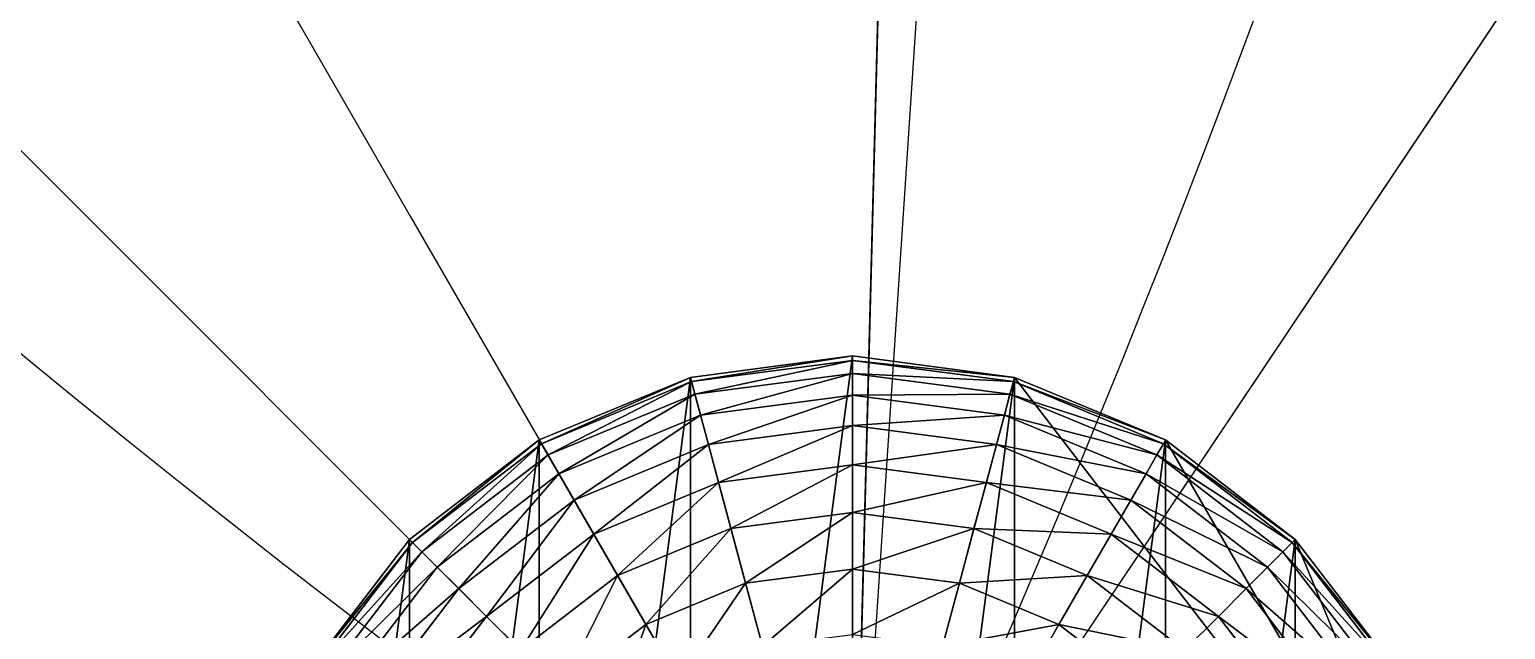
# Model space of a CAD drawing. Header units: inches. Extents: x 23 to 629, y -355 to 51.
# Drawn here: x 58.5714 to 58.6865, y 28.2351 to 28.2819 of the extents above; entities that cross this region are included whole.
import ezdxf

# ---------------------------------------------------------------- set-up
doc = ezdxf.new("R2010")
doc.units = ezdxf.units.IN
doc.header["$MEASUREMENT"] = 0
for name, color, linetype, true_color in [('tree', 1, 'Continuous', 0xff0000), ('tree-summer', 252, 'Continuous', 0x777799), ('TREES', 252, 'Continuous', 0x777799)]:
    doc.layers.add(name, color=color, linetype=linetype, true_color=true_color)

# ---------------------------------------------------------------- blocks, each defined once
blk = doc.blocks.new('trunk#1')
for p, q in [((0.0762, 0.1524, 0.80645), (0.05648, 0.1498, 0.80645)), ((0.0762, 0.15187, 0.94533), (0.05662, 0.14929, 0.94533)), ((0.09592, 0.1498, 0.80645), (0.0762, 0.1524, 0.80645)), ((0.0762, 0.1524, 0.80645), (0.0762, 0.15187, 0.94533)), ((0.0762, 0.1524), (0.0762, 0.1524, 0.80645)), ((0.09578, 0.14929, 0.94533), (0.0762, 0.15187, 0.94533)), ((0.0762, 0.15187, 0.94533), (0.0762, 0.15028, 1.0842)), ((0.05648, 0.1498, 0.80645), (0.0381, 0.14219, 0.80645)), ((0.05662, 0.14929, 0.94533), (0.03836, 0.14173, 0.94533)), ((0.05648, 0.1498, 0.80645), (0.05662, 0.14929, 0.94533)), ((0.05648, 0.1498), (0.05648, 0.1498, 0.80645)), ((0.05662, 0.14929, 0.94533), (0.05703, 0.14776, 1.0842)), ((0.0762, 0.15028, 1.0842), (0.05703, 0.14776, 1.0842)), ((0.09537, 0.14776, 1.0842), (0.0762, 0.15028, 1.0842)), ((0.0762, 0.15028, 1.0842), (0.0762, 0.14763, 1.22306)), ((0.09578, 0.14929, 0.94533), (0.09537, 0.14776, 1.0842)), ((0.09592, 0.1498, 0.80645), (0.09578, 0.14929, 0.94533)), ((0.11404, 0.14173, 0.94533), (0.09578, 0.14929, 0.94533)), ((0.1143, 0.14219, 0.80645), (0.09592, 0.1498, 0.80645)), ((0.09592, 0.1498), (0.09592, 0.1498, 0.80645)), ((0.05703, 0.14776, 1.0842), (0.03916, 0.14036, 1.0842)), ((0.05703, 0.14776, 1.0842), (0.05771, 0.1452, 1.22306)), ((0.0762, 0.14763, 1.22306), (0.05771, 0.1452, 1.22306)), ((0.0762, 0.14763, 1.22306), (0.0762, 0.14393, 1.36189)), ((0.09469, 0.1452, 1.22306), (0.0762, 0.14763, 1.22306)), ((0.09537, 0.14776, 1.0842), (0.09469, 0.1452, 1.22306)), ((0.11324, 0.14036, 1.0842), (0.09537, 0.14776, 1.0842)), ((0.05771, 0.1452, 1.22306), (0.04048, 0.13806, 1.22306)), ((0.05771, 0.1452, 1.22306), (0.05867, 0.14162, 1.36189)), ((0.0762, 0.14393, 1.36189), (0.05867, 0.14162, 1.36189)), ((0.09373, 0.14162, 1.36189), (0.0762, 0.14393, 1.36189)), ((0.0762, 0.14393, 1.36189), (0.0762, 0.13916, 1.50069)), ((0.09469, 0.1452, 1.22306), (0.09373, 0.14162, 1.36189)), ((0.11192, 0.13806, 1.22306), (0.09469, 0.1452, 1.22306)), ((0.0381, 0.14219, 0.80645), (0.02232, 0.13008, 0.80645)), ((0.0381, 0.14219, 0.80645), (0.03836, 0.14173, 0.94533)), ((0.0381, 0.14219), (0.0381, 0.14219, 0.80645)), ((0.1143, 0.14219, 0.80645), (0.11404, 0.14173, 0.94533)), ((0.13008, 0.13008, 0.80645), (0.1143, 0.14219, 0.80645)), ((0.1143, 0.14219), (0.1143, 0.14219, 0.80645)), ((0.03836, 0.14173, 0.94533), (0.02269, 0.12971, 0.94533)), ((0.03916, 0.14036, 1.0842), (0.02382, 0.12858, 1.0842)), ((0.03836, 0.14173, 0.94533), (0.03916, 0.14036, 1.0842)), ((0.03916, 0.14036, 1.0842), (0.04048, 0.13806, 1.22306)), ((0.05867, 0.14162, 1.36189), (0.04234, 0.13485, 1.36189)), ((0.05867, 0.14162, 1.36189), (0.0599, 0.13702, 1.50069)), ((0.09373, 0.14162, 1.36189), (0.0925, 0.13702, 1.50069)), ((0.11006, 0.13485, 1.36189), (0.09373, 0.14162, 1.36189)), ((0.11324, 0.14036, 1.0842), (0.11192, 0.13806, 1.22306)), ((0.11404, 0.14173, 0.94533), (0.11324, 0.14036, 1.0842)), ((0.12858, 0.12858, 1.0842), (0.11324, 0.14036, 1.0842)), ((0.12971, 0.12971, 0.94533), (0.11404, 0.14173, 0.94533)), ((0.0762, 0.13916, 1.50069), (0.0599, 0.13702, 1.50069)), ((0.0925, 0.13702, 1.50069), (0.0762, 0.13916, 1.50069)), ((0.0762, 0.13916, 1.50069), (0.0762, 0.13334, 1.63945)), ((0.04048, 0.13806, 1.22306), (0.02569, 0.12671, 1.22306)), ((0.04048, 0.13806, 1.22306), (0.04234, 0.13485, 1.36189)), ((0.0599, 0.13702, 1.50069), (0.04472, 0.13073, 1.50069)), ((0.0599, 0.13702, 1.50069), (0.06141, 0.13139, 1.63945)), ((0.0925, 0.13702, 1.50069), (0.09099, 0.13139, 1.63945)), ((0.10768, 0.13073, 1.50069), (0.0925, 0.13702, 1.50069)), ((0.11192, 0.13806, 1.22306), (0.11006, 0.13485, 1.36189)), ((0.12671, 0.12671, 1.22306), (0.11192, 0.13806, 1.22306)), ((0.04234, 0.13485, 1.36189), (0.02831, 0.12409, 1.36189)), ((0.04234, 0.13485, 1.36189), (0.04472, 0.13073, 1.50069)), ((0.11006, 0.13485, 1.36189), (0.10768, 0.13073, 1.50069)), ((0.12409, 0.12409, 1.36189), (0.11006, 0.13485, 1.36189)), ((0.0762, 0.13334, 1.63945), (0.06141, 0.13139, 1.63945)), ((0.09099, 0.13139, 1.63945), (0.0762, 0.13334, 1.63945)), ((0.0762, 0.13334, 1.63945), (0.0762, 0.12646, 1.77816)), ((0.06141, 0.13139, 1.63945), (0.04763, 0.12568, 1.63945)), ((0.06141, 0.13139, 1.63945), (0.06319, 0.12475, 1.77816)), ((0.09099, 0.13139, 1.63945), (0.08921, 0.12475, 1.77816)), ((0.10477, 0.12568, 1.63945), (0.09099, 0.13139, 1.63945)), ((0.02232, 0.13008, 0.80645), (0.01021, 0.1143, 0.80645)), ((0.02269, 0.12971, 0.94533), (0.01067, 0.11404, 0.94533)), ((0.02232, 0.13008, 0.80645), (0.02269, 0.12971, 0.94533)), ((0.02232, 0.13008), (0.02232, 0.13008, 0.80645)), ((0.02269, 0.12971, 0.94533), (0.02382, 0.12858, 1.0842)), ((0.04472, 0.13073, 1.50069), (0.03168, 0.12072, 1.50069)), ((0.04472, 0.13073, 1.50069), (0.04763, 0.12568, 1.63945)), ((0.10768, 0.13073, 1.50069), (0.10477, 0.12568, 1.63945)), ((0.12072, 0.12072, 1.50069), (0.10768, 0.13073, 1.50069)), ((0.12971, 0.12971, 0.94533), (0.12858, 0.12858, 1.0842)), ((0.13008, 0.13008, 0.80645), (0.12971, 0.12971, 0.94533)), ((0.14173, 0.11404, 0.94533), (0.12971, 0.12971, 0.94533)), ((0.14219, 0.1143, 0.80645), (0.13008, 0.13008, 0.80645)), ((0.13008, 0.13008), (0.13008, 0.13008, 0.80645)), ((0.02382, 0.12858, 1.0842), (0.01204, 0.11324, 1.0842)), ((0.02382, 0.12858, 1.0842), (0.02569, 0.12671, 1.22306)), ((0.12858, 0.12858, 1.0842), (0.12671, 0.12671, 1.22306)), ((0.14036, 0.11324, 1.0842), (0.12858, 0.12858, 1.0842)), ((0.02569, 0.12671, 1.22306), (0.01434, 0.11192, 1.22306)), ((0.02569, 0.12671, 1.22306), (0.02831, 0.12409, 1.36189)), ((0.0762, 0.12646, 1.77816), (0.06319, 0.12475, 1.77816)), ((0.08921, 0.12475, 1.77816), (0.0762, 0.12646, 1.77816)), ((0.0762, 0.12646, 1.77816), (0.0762, 0.11852, 1.91681)), ((0.12671, 0.12671, 1.22306), (0.12409, 0.12409, 1.36189)), ((0.13806, 0.11192, 1.22306), (0.12671, 0.12671, 1.22306)), ((0.02831, 0.12409, 1.36189), (0.01755, 0.11006, 1.36189)), ((0.02831, 0.12409, 1.36189), (0.03168, 0.12072, 1.50069)), ((0.04763, 0.12568, 1.63945), (0.0358, 0.1166, 1.63945)), ((0.04763, 0.12568, 1.63945), (0.05107, 0.11973, 1.77816)), ((0.06319, 0.12475, 1.77816), (0.05107, 0.11973, 1.77816)), ((0.06319, 0.12475, 1.77816), (0.06525, 0.11708, 1.91681)), ((0.08921, 0.12475, 1.77816), (0.08715, 0.11708, 1.91681)), ((0.10133, 0.11973, 1.77816), (0.08921, 0.12475, 1.77816)), ((0.10477, 0.12568, 1.63945), (0.10133, 0.11973, 1.77816)), ((0.1166, 0.1166, 1.63945), (0.10477, 0.12568, 1.63945)), ((0.12409, 0.12409, 1.36189), (0.12072, 0.12072, 1.50069)), ((0.13485, 0.11006, 1.36189), (0.12409, 0.12409, 1.36189)), ((0.03168, 0.12072, 1.50069), (0.02167, 0.10768, 1.50069)), ((0.03168, 0.12072, 1.50069), (0.0358, 0.1166, 1.63945)), ((0.12072, 0.12072, 1.50069), (0.1166, 0.1166, 1.63945)), ((0.13073, 0.10768, 1.50069), (0.12072, 0.12072, 1.50069)), ((0.05107, 0.11973, 1.77816), (0.04066, 0.11174, 1.77816)), ((0.05107, 0.11973, 1.77816), (0.05504, 0.11285, 1.91681)), ((0.10133, 0.11973, 1.77816), (0.09736, 0.11285, 1.91681)), ((0.11174, 0.11174, 1.77816), (0.10133, 0.11973, 1.77816))]:
    blk.add_line(p, q)
at = {"layer": 'tree', "color": 49, "true_color": 0x604234}
for p, q in [((0.0762, 0.1524), (0.05648, 0.1498)), ((0.09592, 0.1498), (0.0762, 0.1524)), ((0.05648, 0.1498), (0.0381, 0.14219)), ((0.1143, 0.14219), (0.09592, 0.1498)), ((0.0381, 0.14219), (0.02232, 0.13008)), ((0.13008, 0.13008), (0.1143, 0.14219)), ((0.02232, 0.13008), (0.01021, 0.1143)), ((0.14219, 0.1143), (0.13008, 0.13008))]:
    blk.add_line(p, q, dxfattribs=at)
at = {"color": 49, "true_color": 0x604234}
mesh = blk.add_polyface(dxfattribs=at)
corners = [(0.05662, 0.14929, 0.94533), (0.0762, 0.1524, 0.80645), (0.05648, 0.1498, 0.80645), (0.0762, 0.15187, 0.94533)]
mesh.append_faces([[corners[k] for k in face] for face in [(0, 1, 2), (1, 0, 3)]], dxfattribs={"vtx0": -1, "color": 49})
mesh = blk.add_polyface(dxfattribs=at)
corners = [(0.05648, 0.1498, 0.80645), (0.0762, 0.1524), (0.05648, 0.1498), (0.0762, 0.1524, 0.80645)]
mesh.append_faces([[corners[k] for k in face] for face in [(0, 1, 2), (1, 0, 3)]], dxfattribs={"vtx0": -1, "color": 49})
mesh = blk.add_polyface(dxfattribs=at)
corners = [(0.05703, 0.14776, 1.0842), (0.0762, 0.15187, 0.94533), (0.05662, 0.14929, 0.94533), (0.0762, 0.15028, 1.0842)]
mesh.append_faces([[corners[k] for k in face] for face in [(0, 1, 2), (1, 0, 3)]], dxfattribs={"vtx0": -1, "color": 49})
mesh = blk.add_polyface(dxfattribs=at)
corners = [(0.0762, 0.15187, 0.94533), (0.09592, 0.1498, 0.80645), (0.0762, 0.1524, 0.80645), (0.09578, 0.14929, 0.94533)]
mesh.append_faces([[corners[k] for k in face] for face in [(0, 1, 2), (1, 0, 3)]], dxfattribs={"vtx0": -1, "color": 49})
mesh = blk.add_polyface(dxfattribs=at)
corners = [(0.0762, 0.1524, 0.80645), (0.09592, 0.1498), (0.0762, 0.1524), (0.09592, 0.1498, 0.80645)]
mesh.append_faces([[corners[k] for k in face] for face in [(0, 1, 2), (1, 0, 3)]], dxfattribs={"vtx0": -1, "color": 49})
mesh = blk.add_polyface(dxfattribs=at)
corners = [(0.0762, 0.15028, 1.0842), (0.09578, 0.14929, 0.94533), (0.0762, 0.15187, 0.94533), (0.09537, 0.14776, 1.0842)]
mesh.append_faces([[corners[k] for k in face] for face in [(0, 1, 2), (1, 0, 3)]], dxfattribs={"vtx0": -1, "color": 49})
mesh = blk.add_polyface(dxfattribs=at)
corners = [(0.03836, 0.14173, 0.94533), (0.05648, 0.1498, 0.80645), (0.0381, 0.14219, 0.80645), (0.05662, 0.14929, 0.94533)]
mesh.append_faces([[corners[k] for k in face] for face in [(0, 1, 2), (1, 0, 3)]], dxfattribs={"vtx0": -1, "color": 49})
mesh = blk.add_polyface(dxfattribs=at)
corners = [(0.0381, 0.14219, 0.80645), (0.05648, 0.1498), (0.0381, 0.14219), (0.05648, 0.1498, 0.80645)]
mesh.append_faces([[corners[k] for k in face] for face in [(0, 1, 2), (1, 0, 3)]], dxfattribs={"vtx0": -1, "color": 49})
mesh = blk.add_polyface(dxfattribs=at)
corners = [(0.03916, 0.14036, 1.0842), (0.05662, 0.14929, 0.94533), (0.03836, 0.14173, 0.94533), (0.05703, 0.14776, 1.0842)]
mesh.append_faces([[corners[k] for k in face] for face in [(0, 1, 2), (1, 0, 3)]], dxfattribs={"vtx0": -1, "color": 49})
mesh = blk.add_polyface(dxfattribs=at)
corners = [(0.05771, 0.1452, 1.22306), (0.0762, 0.15028, 1.0842), (0.05703, 0.14776, 1.0842), (0.0762, 0.14763, 1.22306)]
mesh.append_faces([[corners[k] for k in face] for face in [(0, 1, 2), (1, 0, 3)]], dxfattribs={"vtx0": -1, "color": 49})
mesh = blk.add_polyface(dxfattribs=at)
corners = [(0.0762, 0.14763, 1.22306), (0.09537, 0.14776, 1.0842), (0.0762, 0.15028, 1.0842), (0.09469, 0.1452, 1.22306)]
mesh.append_faces([[corners[k] for k in face] for face in [(0, 1, 2), (1, 0, 3)]], dxfattribs={"vtx0": -1, "color": 49})
mesh = blk.add_polyface(dxfattribs=at)
corners = [(0.09537, 0.14776, 1.0842), (0.11404, 0.14173, 0.94533), (0.09578, 0.14929, 0.94533), (0.11324, 0.14036, 1.0842)]
mesh.append_faces([[corners[k] for k in face] for face in [(0, 1, 2), (1, 0, 3)]], dxfattribs={"vtx0": -1, "color": 49})
mesh = blk.add_polyface(dxfattribs=at)
corners = [(0.09578, 0.14929, 0.94533), (0.1143, 0.14219, 0.80645), (0.09592, 0.1498, 0.80645), (0.11404, 0.14173, 0.94533)]
mesh.append_faces([[corners[k] for k in face] for face in [(0, 1, 2), (1, 0, 3)]], dxfattribs={"vtx0": -1, "color": 49})
mesh = blk.add_polyface(dxfattribs=at)
corners = [(0.09592, 0.1498, 0.80645), (0.1143, 0.14219), (0.09592, 0.1498), (0.1143, 0.14219, 0.80645)]
mesh.append_faces([[corners[k] for k in face] for face in [(0, 1, 2), (1, 0, 3)]], dxfattribs={"vtx0": -1, "color": 49})
mesh = blk.add_polyface(dxfattribs=at)
corners = [(0.04048, 0.13806, 1.22306), (0.05703, 0.14776, 1.0842), (0.03916, 0.14036, 1.0842), (0.05771, 0.1452, 1.22306)]
mesh.append_faces([[corners[k] for k in face] for face in [(0, 1, 2), (1, 0, 3)]], dxfattribs={"vtx0": -1, "color": 49})
mesh = blk.add_polyface(dxfattribs=at)
corners = [(0.05867, 0.14162, 1.36189), (0.0762, 0.14763, 1.22306), (0.05771, 0.1452, 1.22306), (0.0762, 0.14393, 1.36189)]
mesh.append_faces([[corners[k] for k in face] for face in [(0, 1, 2), (1, 0, 3)]], dxfattribs={"vtx0": -1, "color": 49})
mesh = blk.add_polyface(dxfattribs=at)
corners = [(0.0762, 0.14393, 1.36189), (0.09469, 0.1452, 1.22306), (0.0762, 0.14763, 1.22306), (0.09373, 0.14162, 1.36189)]
mesh.append_faces([[corners[k] for k in face] for face in [(0, 1, 2), (1, 0, 3)]], dxfattribs={"vtx0": -1, "color": 49})
mesh = blk.add_polyface(dxfattribs=at)
corners = [(0.09469, 0.1452, 1.22306), (0.11324, 0.14036, 1.0842), (0.09537, 0.14776, 1.0842), (0.11192, 0.13806, 1.22306)]
mesh.append_faces([[corners[k] for k in face] for face in [(0, 1, 2), (1, 0, 3)]], dxfattribs={"vtx0": -1, "color": 49})
mesh = blk.add_polyface(dxfattribs=at)
corners = [(0.04234, 0.13485, 1.36189), (0.05771, 0.1452, 1.22306), (0.04048, 0.13806, 1.22306), (0.05867, 0.14162, 1.36189)]
mesh.append_faces([[corners[k] for k in face] for face in [(0, 1, 2), (1, 0, 3)]], dxfattribs={"vtx0": -1, "color": 49})
mesh = blk.add_polyface(dxfattribs=at)
corners = [(0.0599, 0.13702, 1.50069), (0.0762, 0.14393, 1.36189), (0.05867, 0.14162, 1.36189), (0.0762, 0.13916, 1.50069)]
mesh.append_faces([[corners[k] for k in face] for face in [(0, 1, 2), (1, 0, 3)]], dxfattribs={"vtx0": -1, "color": 49})
mesh = blk.add_polyface(dxfattribs=at)
corners = [(0.0762, 0.13916, 1.50069), (0.09373, 0.14162, 1.36189), (0.0762, 0.14393, 1.36189), (0.0925, 0.13702, 1.50069)]
mesh.append_faces([[corners[k] for k in face] for face in [(0, 1, 2), (1, 0, 3)]], dxfattribs={"vtx0": -1, "color": 49})
mesh = blk.add_polyface(dxfattribs=at)
corners = [(0.09373, 0.14162, 1.36189), (0.11192, 0.13806, 1.22306), (0.09469, 0.1452, 1.22306), (0.11006, 0.13485, 1.36189)]
mesh.append_faces([[corners[k] for k in face] for face in [(0, 1, 2), (1, 0, 3)]], dxfattribs={"vtx0": -1, "color": 49})
mesh = blk.add_polyface(dxfattribs=at)
corners = [(0.02269, 0.12971, 0.94533), (0.0381, 0.14219, 0.80645), (0.02232, 0.13008, 0.80645), (0.03836, 0.14173, 0.94533)]
mesh.append_faces([[corners[k] for k in face] for face in [(0, 1, 2), (1, 0, 3)]], dxfattribs={"vtx0": -1, "color": 49})
mesh = blk.add_polyface(dxfattribs=at)
corners = [(0.02232, 0.13008, 0.80645), (0.0381, 0.14219), (0.02232, 0.13008), (0.0381, 0.14219, 0.80645)]
mesh.append_faces([[corners[k] for k in face] for face in [(0, 1, 2), (1, 0, 3)]], dxfattribs={"vtx0": -1, "color": 49})
mesh = blk.add_polyface(dxfattribs=at)
corners = [(0.11404, 0.14173, 0.94533), (0.13008, 0.13008, 0.80645), (0.1143, 0.14219, 0.80645), (0.12971, 0.12971, 0.94533)]
mesh.append_faces([[corners[k] for k in face] for face in [(0, 1, 2), (1, 0, 3)]], dxfattribs={"vtx0": -1, "color": 49})
mesh = blk.add_polyface(dxfattribs=at)
corners = [(0.1143, 0.14219, 0.80645), (0.13008, 0.13008), (0.1143, 0.14219), (0.13008, 0.13008, 0.80645)]
mesh.append_faces([[corners[k] for k in face] for face in [(0, 1, 2), (1, 0, 3)]], dxfattribs={"vtx0": -1, "color": 49})
mesh = blk.add_polyface(dxfattribs=at)
corners = [(0.02382, 0.12858, 1.0842), (0.03836, 0.14173, 0.94533), (0.02269, 0.12971, 0.94533), (0.03916, 0.14036, 1.0842)]
mesh.append_faces([[corners[k] for k in face] for face in [(0, 1, 2), (1, 0, 3)]], dxfattribs={"vtx0": -1, "color": 49})
mesh = blk.add_polyface(dxfattribs=at)
corners = [(0.02569, 0.12671, 1.22306), (0.03916, 0.14036, 1.0842), (0.02382, 0.12858, 1.0842), (0.04048, 0.13806, 1.22306)]
mesh.append_faces([[corners[k] for k in face] for face in [(0, 1, 2), (1, 0, 3)]], dxfattribs={"vtx0": -1, "color": 49})
mesh = blk.add_polyface(dxfattribs=at)
corners = [(0.04472, 0.13073, 1.50069), (0.05867, 0.14162, 1.36189), (0.04234, 0.13485, 1.36189), (0.0599, 0.13702, 1.50069)]
mesh.append_faces([[corners[k] for k in face] for face in [(0, 1, 2), (1, 0, 3)]], dxfattribs={"vtx0": -1, "color": 49})
mesh = blk.add_polyface(dxfattribs=at)
corners = [(0.0925, 0.13702, 1.50069), (0.11006, 0.13485, 1.36189), (0.09373, 0.14162, 1.36189), (0.10768, 0.13073, 1.50069)]
mesh.append_faces([[corners[k] for k in face] for face in [(0, 1, 2), (1, 0, 3)]], dxfattribs={"vtx0": -1, "color": 49})
mesh = blk.add_polyface(dxfattribs=at)
corners = [(0.11192, 0.13806, 1.22306), (0.12858, 0.12858, 1.0842), (0.11324, 0.14036, 1.0842), (0.12671, 0.12671, 1.22306)]
mesh.append_faces([[corners[k] for k in face] for face in [(0, 1, 2), (1, 0, 3)]], dxfattribs={"vtx0": -1, "color": 49})
mesh = blk.add_polyface(dxfattribs=at)
corners = [(0.11324, 0.14036, 1.0842), (0.12971, 0.12971, 0.94533), (0.11404, 0.14173, 0.94533), (0.12858, 0.12858, 1.0842)]
mesh.append_faces([[corners[k] for k in face] for face in [(0, 1, 2), (1, 0, 3)]], dxfattribs={"vtx0": -1, "color": 49})
mesh = blk.add_polyface(dxfattribs=at)
corners = [(0.06141, 0.13139, 1.63945), (0.0762, 0.13916, 1.50069), (0.0599, 0.13702, 1.50069), (0.0762, 0.13334, 1.63945)]
mesh.append_faces([[corners[k] for k in face] for face in [(0, 1, 2), (1, 0, 3)]], dxfattribs={"vtx0": -1, "color": 49})
mesh = blk.add_polyface(dxfattribs=at)
corners = [(0.0762, 0.13334, 1.63945), (0.0925, 0.13702, 1.50069), (0.0762, 0.13916, 1.50069), (0.09099, 0.13139, 1.63945)]
mesh.append_faces([[corners[k] for k in face] for face in [(0, 1, 2), (1, 0, 3)]], dxfattribs={"vtx0": -1, "color": 49})
mesh = blk.add_polyface(dxfattribs=at)
corners = [(0.02831, 0.12409, 1.36189), (0.04048, 0.13806, 1.22306), (0.02569, 0.12671, 1.22306), (0.04234, 0.13485, 1.36189)]
mesh.append_faces([[corners[k] for k in face] for face in [(0, 1, 2), (1, 0, 3)]], dxfattribs={"vtx0": -1, "color": 49})
mesh = blk.add_polyface(dxfattribs=at)
corners = [(0.04763, 0.12568, 1.63945), (0.0599, 0.13702, 1.50069), (0.04472, 0.13073, 1.50069), (0.06141, 0.13139, 1.63945)]
mesh.append_faces([[corners[k] for k in face] for face in [(0, 1, 2), (1, 0, 3)]], dxfattribs={"vtx0": -1, "color": 49})
mesh = blk.add_polyface(dxfattribs=at)
corners = [(0.09099, 0.13139, 1.63945), (0.10768, 0.13073, 1.50069), (0.0925, 0.13702, 1.50069), (0.10477, 0.12568, 1.63945)]
mesh.append_faces([[corners[k] for k in face] for face in [(0, 1, 2), (1, 0, 3)]], dxfattribs={"vtx0": -1, "color": 49})
mesh = blk.add_polyface(dxfattribs=at)
corners = [(0.11006, 0.13485, 1.36189), (0.12671, 0.12671, 1.22306), (0.11192, 0.13806, 1.22306), (0.12409, 0.12409, 1.36189)]
mesh.append_faces([[corners[k] for k in face] for face in [(0, 1, 2), (1, 0, 3)]], dxfattribs={"vtx0": -1, "color": 49})
mesh = blk.add_polyface(dxfattribs=at)
corners = [(0.03168, 0.12072, 1.50069), (0.04234, 0.13485, 1.36189), (0.02831, 0.12409, 1.36189), (0.04472, 0.13073, 1.50069)]
mesh.append_faces([[corners[k] for k in face] for face in [(0, 1, 2), (1, 0, 3)]], dxfattribs={"vtx0": -1, "color": 49})
mesh = blk.add_polyface(dxfattribs=at)
corners = [(0.10768, 0.13073, 1.50069), (0.12409, 0.12409, 1.36189), (0.11006, 0.13485, 1.36189), (0.12072, 0.12072, 1.50069)]
mesh.append_faces([[corners[k] for k in face] for face in [(0, 1, 2), (1, 0, 3)]], dxfattribs={"vtx0": -1, "color": 49})
mesh = blk.add_polyface(dxfattribs=at)
corners = [(0.06319, 0.12475, 1.77816), (0.0762, 0.13334, 1.63945), (0.06141, 0.13139, 1.63945), (0.0762, 0.12646, 1.77816)]
mesh.append_faces([[corners[k] for k in face] for face in [(0, 1, 2), (1, 0, 3)]], dxfattribs={"vtx0": -1, "color": 49})
mesh = blk.add_polyface(dxfattribs=at)
corners = [(0.0762, 0.12646, 1.77816), (0.09099, 0.13139, 1.63945), (0.0762, 0.13334, 1.63945), (0.08921, 0.12475, 1.77816)]
mesh.append_faces([[corners[k] for k in face] for face in [(0, 1, 2), (1, 0, 3)]], dxfattribs={"vtx0": -1, "color": 49})
mesh = blk.add_polyface(dxfattribs=at)
corners = [(0.05107, 0.11973, 1.77816), (0.06141, 0.13139, 1.63945), (0.04763, 0.12568, 1.63945), (0.06319, 0.12475, 1.77816)]
mesh.append_faces([[corners[k] for k in face] for face in [(0, 1, 2), (1, 0, 3)]], dxfattribs={"vtx0": -1, "color": 49})
mesh = blk.add_polyface(dxfattribs=at)
corners = [(0.08921, 0.12475, 1.77816), (0.10477, 0.12568, 1.63945), (0.09099, 0.13139, 1.63945), (0.10133, 0.11973, 1.77816)]
mesh.append_faces([[corners[k] for k in face] for face in [(0, 1, 2), (1, 0, 3)]], dxfattribs={"vtx0": -1, "color": 49})
mesh = blk.add_polyface(dxfattribs=at)
corners = [(0.02269, 0.12971, 0.94533), (0.01021, 0.1143, 0.80645), (0.01067, 0.11404, 0.94533), (0.02232, 0.13008, 0.80645)]
mesh.append_faces([[corners[k] for k in face] for face in [(0, 1, 2), (1, 0, 3)]], dxfattribs={"vtx0": -1, "color": 49})
mesh = blk.add_polyface(dxfattribs=at)
corners = [(0.02232, 0.13008, 0.80645), (0.01021, 0.1143), (0.01021, 0.1143, 0.80645), (0.02232, 0.13008)]
mesh.append_faces([[corners[k] for k in face] for face in [(0, 1, 2), (1, 0, 3)]], dxfattribs={"vtx0": -1, "color": 49})
mesh = blk.add_polyface(dxfattribs=at)
corners = [(0.02382, 0.12858, 1.0842), (0.01067, 0.11404, 0.94533), (0.01204, 0.11324, 1.0842), (0.02269, 0.12971, 0.94533)]
mesh.append_faces([[corners[k] for k in face] for face in [(0, 1, 2), (1, 0, 3)]], dxfattribs={"vtx0": -1, "color": 49})
mesh = blk.add_polyface(dxfattribs=at)
corners = [(0.0358, 0.1166, 1.63945), (0.04472, 0.13073, 1.50069), (0.03168, 0.12072, 1.50069), (0.04763, 0.12568, 1.63945)]
mesh.append_faces([[corners[k] for k in face] for face in [(0, 1, 2), (1, 0, 3)]], dxfattribs={"vtx0": -1, "color": 49})
mesh = blk.add_polyface(dxfattribs=at)
corners = [(0.10477, 0.12568, 1.63945), (0.12072, 0.12072, 1.50069), (0.10768, 0.13073, 1.50069), (0.1166, 0.1166, 1.63945)]
mesh.append_faces([[corners[k] for k in face] for face in [(0, 1, 2), (1, 0, 3)]], dxfattribs={"vtx0": -1, "color": 49})
mesh = blk.add_polyface(dxfattribs=at)
corners = [(0.14173, 0.11404, 0.94533), (0.12858, 0.12858, 1.0842), (0.14036, 0.11324, 1.0842), (0.12971, 0.12971, 0.94533)]
mesh.append_faces([[corners[k] for k in face] for face in [(0, 1, 2), (1, 0, 3)]], dxfattribs={"vtx0": -1, "color": 49})
mesh = blk.add_polyface(dxfattribs=at)
corners = [(0.14219, 0.1143, 0.80645), (0.12971, 0.12971, 0.94533), (0.14173, 0.11404, 0.94533), (0.13008, 0.13008, 0.80645)]
mesh.append_faces([[corners[k] for k in face] for face in [(0, 1, 2), (1, 0, 3)]], dxfattribs={"vtx0": -1, "color": 49})
mesh = blk.add_polyface(dxfattribs=at)
corners = [(0.13008, 0.13008), (0.14219, 0.1143, 0.80645), (0.14219, 0.1143), (0.13008, 0.13008, 0.80645)]
mesh.append_faces([[corners[k] for k in face] for face in [(0, 1, 2), (1, 0, 3)]], dxfattribs={"vtx0": -1, "color": 49})
mesh = blk.add_polyface(dxfattribs=at)
corners = [(0.02569, 0.12671, 1.22306), (0.01204, 0.11324, 1.0842), (0.01434, 0.11192, 1.22306), (0.02382, 0.12858, 1.0842)]
mesh.append_faces([[corners[k] for k in face] for face in [(0, 1, 2), (1, 0, 3)]], dxfattribs={"vtx0": -1, "color": 49})
mesh = blk.add_polyface(dxfattribs=at)
corners = [(0.14036, 0.11324, 1.0842), (0.12671, 0.12671, 1.22306), (0.13806, 0.11192, 1.22306), (0.12858, 0.12858, 1.0842)]
mesh.append_faces([[corners[k] for k in face] for face in [(0, 1, 2), (1, 0, 3)]], dxfattribs={"vtx0": -1, "color": 49})
mesh = blk.add_polyface(dxfattribs=at)
corners = [(0.02831, 0.12409, 1.36189), (0.01434, 0.11192, 1.22306), (0.01755, 0.11006, 1.36189), (0.02569, 0.12671, 1.22306)]
mesh.append_faces([[corners[k] for k in face] for face in [(0, 1, 2), (1, 0, 3)]], dxfattribs={"vtx0": -1, "color": 49})
mesh = blk.add_polyface(dxfattribs=at)
corners = [(0.06525, 0.11708, 1.91681), (0.0762, 0.12646, 1.77816), (0.06319, 0.12475, 1.77816), (0.0762, 0.11852, 1.91681)]
mesh.append_faces([[corners[k] for k in face] for face in [(0, 1, 2), (1, 0, 3)]], dxfattribs={"vtx0": -1, "color": 49})
mesh = blk.add_polyface(dxfattribs=at)
corners = [(0.0762, 0.11852, 1.91681), (0.08921, 0.12475, 1.77816), (0.0762, 0.12646, 1.77816), (0.08715, 0.11708, 1.91681)]
mesh.append_faces([[corners[k] for k in face] for face in [(0, 1, 2), (1, 0, 3)]], dxfattribs={"vtx0": -1, "color": 49})
mesh = blk.add_polyface(dxfattribs=at)
corners = [(0.13806, 0.11192, 1.22306), (0.12409, 0.12409, 1.36189), (0.13485, 0.11006, 1.36189), (0.12671, 0.12671, 1.22306)]
mesh.append_faces([[corners[k] for k in face] for face in [(0, 1, 2), (1, 0, 3)]], dxfattribs={"vtx0": -1, "color": 49})
mesh = blk.add_polyface(dxfattribs=at)
corners = [(0.03168, 0.12072, 1.50069), (0.01755, 0.11006, 1.36189), (0.02167, 0.10768, 1.50069), (0.02831, 0.12409, 1.36189)]
mesh.append_faces([[corners[k] for k in face] for face in [(0, 1, 2), (1, 0, 3)]], dxfattribs={"vtx0": -1, "color": 49})
mesh = blk.add_polyface(dxfattribs=at)
corners = [(0.04066, 0.11174, 1.77816), (0.04763, 0.12568, 1.63945), (0.0358, 0.1166, 1.63945), (0.05107, 0.11973, 1.77816)]
mesh.append_faces([[corners[k] for k in face] for face in [(0, 1, 2), (1, 0, 3)]], dxfattribs={"vtx0": -1, "color": 49})
mesh = blk.add_polyface(dxfattribs=at)
corners = [(0.05504, 0.11285, 1.91681), (0.06319, 0.12475, 1.77816), (0.05107, 0.11973, 1.77816), (0.06525, 0.11708, 1.91681)]
mesh.append_faces([[corners[k] for k in face] for face in [(0, 1, 2), (1, 0, 3)]], dxfattribs={"vtx0": -1, "color": 49})
mesh = blk.add_polyface(dxfattribs=at)
corners = [(0.08715, 0.11708, 1.91681), (0.10133, 0.11973, 1.77816), (0.08921, 0.12475, 1.77816), (0.09736, 0.11285, 1.91681)]
mesh.append_faces([[corners[k] for k in face] for face in [(0, 1, 2), (1, 0, 3)]], dxfattribs={"vtx0": -1, "color": 49})
mesh = blk.add_polyface(dxfattribs=at)
corners = [(0.10133, 0.11973, 1.77816), (0.1166, 0.1166, 1.63945), (0.10477, 0.12568, 1.63945), (0.11174, 0.11174, 1.77816)]
mesh.append_faces([[corners[k] for k in face] for face in [(0, 1, 2), (1, 0, 3)]], dxfattribs={"vtx0": -1, "color": 49})
mesh = blk.add_polyface(dxfattribs=at)
corners = [(0.13485, 0.11006, 1.36189), (0.12072, 0.12072, 1.50069), (0.13073, 0.10768, 1.50069), (0.12409, 0.12409, 1.36189)]
mesh.append_faces([[corners[k] for k in face] for face in [(0, 1, 2), (1, 0, 3)]], dxfattribs={"vtx0": -1, "color": 49})
mesh = blk.add_polyface(dxfattribs=at)
corners = [(0.0358, 0.1166, 1.63945), (0.02167, 0.10768, 1.50069), (0.02672, 0.10477, 1.63945), (0.03168, 0.12072, 1.50069)]
mesh.append_faces([[corners[k] for k in face] for face in [(0, 1, 2), (1, 0, 3)]], dxfattribs={"vtx0": -1, "color": 49})
mesh = blk.add_polyface(dxfattribs=at)
corners = [(0.13073, 0.10768, 1.50069), (0.1166, 0.1166, 1.63945), (0.12568, 0.10477, 1.63945), (0.12072, 0.12072, 1.50069)]
mesh.append_faces([[corners[k] for k in face] for face in [(0, 1, 2), (1, 0, 3)]], dxfattribs={"vtx0": -1, "color": 49})
mesh = blk.add_polyface(dxfattribs=at)
corners = [(0.04628, 0.10612, 1.91681), (0.05107, 0.11973, 1.77816), (0.04066, 0.11174, 1.77816), (0.05504, 0.11285, 1.91681)]
mesh.append_faces([[corners[k] for k in face] for face in [(0, 1, 2), (1, 0, 3)]], dxfattribs={"vtx0": -1, "color": 49})
mesh = blk.add_polyface(dxfattribs=at)
corners = [(0.09736, 0.11285, 1.91681), (0.11174, 0.11174, 1.77816), (0.10133, 0.11973, 1.77816), (0.10612, 0.10612, 1.91681)]
mesh.append_faces([[corners[k] for k in face] for face in [(0, 1, 2), (1, 0, 3)]], dxfattribs={"vtx0": -1, "color": 49})
at = {"layer": 'tree', "color": 49, "true_color": 0x604234}
mesh = blk.add_polyface(dxfattribs=at)
corners = [(0.0026, 0.09592), (0.0026, 0.05648), (0, 0.0762), (0.01021, 0.1143), (0.01021, 0.0381), (0.02232, 0.13008), (0.02232, 0.02232), (0.0381, 0.14219), (0.0381, 0.01021), (0.05648, 0.1498), (0.05648, 0.0026), (0.0762, 0.1524), (0.0762, 0), (0.09592, 0.1498), (0.09592, 0.0026), (0.1143, 0.14219), (0.1143, 0.01021), (0.13008, 0.13008), (0.13008, 0.02232), (0.14219, 0.1143), (0.14219, 0.0381), (0.1498, 0.09592), (0.1498, 0.05648), (0.1524, 0.0762)]
mesh.append_faces([[corners[k] for k in face] for face in [(0, 1, 2), (22, 21, 23)]], dxfattribs={"vtx0": -1, "color": 49})
mesh.append_faces([[corners[k] for k in face] for face in [(1, 3, 4), (4, 5, 6), (6, 7, 8), (8, 9, 10), (10, 11, 12), (12, 13, 14), (14, 15, 16), (16, 17, 18), (18, 19, 20), (20, 21, 22)]], dxfattribs={"vtx0": -1, "vtx1": -1, "color": 49})
mesh.append_faces([[corners[k] for k in face] for face in [(1, 0, 3), (4, 3, 5), (6, 5, 7), (8, 7, 9), (10, 9, 11), (12, 11, 13), (14, 13, 15), (16, 15, 17), (18, 17, 19), (20, 19, 21)]], dxfattribs={"vtx0": -1, "vtx2": -1, "color": 49})
mesh = blk.add_polyface(dxfattribs=at)
corners = [(0.0026, 0.09592), (0.0762, 0.0762), (0, 0.0762), (0.01021, 0.1143), (0.02232, 0.13008), (0.0381, 0.14219), (0.05648, 0.1498), (0.0762, 0.1524), (0.09592, 0.1498), (0.1524, 0.0762), (0.1143, 0.14219), (0.13008, 0.13008), (0.14219, 0.1143), (0.1498, 0.09592)]
mesh.append_faces([[corners[k] for k in face] for face in [(0, 1, 2), (9, 12, 13)]], dxfattribs={"vtx0": -1, "color": 49})
mesh.append_faces([[corners[k] for k in face] for face in [(1, 8, 9)]], dxfattribs={"vtx0": -1, "vtx1": -1, "color": 49})
mesh.append_faces([[corners[k] for k in face] for face in [(1, 0, 3), (1, 3, 4), (1, 4, 5), (1, 5, 6), (1, 6, 7), (1, 7, 8), (9, 8, 10), (9, 10, 11), (9, 11, 12)]], dxfattribs={"vtx0": -1, "vtx2": -1, "color": 49})
blk = doc.blocks.new('Component#46')
at = {"layer": 'tree'}
for p, q in [((9.41654, 9.38666, 14.9705), (6.38998, 12.41322, 15.34352)), ((9.41654, 9.38666, 8.32045), (11.05621, 11.83598, 7.42317)), ((9.41654, 9.38666, 13.69241), (9.57278, 11.73906, 13.89964)), ((9.41654, 9.38666, 18.50445), (10.78647, 11.43304, 21.05636)), ((9.41654, 9.38666, 21.39477), (8.59011, 10.21308, 22.05792))]:
    blk.add_line(p, q, dxfattribs=at)
for points in [[(9.41654, 9.38666, 9.91958), (9.90613, 10.11801, 9.9066), (10.3943, 10.84722, 9.97506), (10.87685, 11.56805, 10.12436), (11.34965, 12.27431, 10.35323), (11.80866, 12.95997, 10.6597), (12.24994, 13.61914, 11.04115), (12.6697, 14.24618, 11.49432), (13.06436, 14.83571, 12.01531), (13.43053, 15.38269, 12.59967), (13.76507, 15.88243, 13.24239), (14.06512, 16.33064, 13.93796), (14.32811, 16.72348, 14.68042)], [(6.77869, 13.95554, 19.90152), (6.95237, 13.65473, 19.56261), (7.13845, 13.33243, 19.25115), (7.33585, 12.99052, 18.96894), (7.54342, 12.63099, 18.71763), (7.75997, 12.25592, 18.49868), (7.98423, 11.8675, 18.31335), (8.21489, 11.46797, 18.16272), (8.45062, 11.05968, 18.04768), (8.69005, 10.64498, 17.96889), (8.93178, 10.22628, 17.9268), (9.17441, 9.80603, 17.92167), (9.41654, 9.38666, 17.95351)]]:
    blk.add_polyline3d(points, dxfattribs=at)
blk.add_arc((2.9555, 12.39076, 12.85016), 7.12528, 335.063636, 6.702024, dxfattribs=at)
at = {"layer": 'tree', "extrusion": (0, 0, -1)}
blk.add_arc((-13.32835, 15.03603, -11.11816), 6.87151, 304.7, 342.2, dxfattribs=at)
at = {"layer": 'tree', "extrusion": (-0.214232, 0.453094, 0.865338)}
blk.add_arc((-13.33678, -1.01177, 17.57345), 6.08931, 82.34124, 116.175251, dxfattribs=at)
at = {"layer": 'tree', "extrusion": (0.397148, -0.917755, -4.40912e-14)}
blk.add_arc((12.8075, 22.8221, -4.87489), 5.9142, 265.7573, 313.041794, dxfattribs=at)
at = {"layer": 'tree', "extrusion": (-0.209619, -0.977783, -8.86621e-15)}
blk.add_arc((7.69608, 21.28387, -11.152), 11.25265, 227.939059, 267.674479, dxfattribs=at)
at = {"layer": 'tree', "extrusion": (-0.087156, -0.996195, 2.9828e-14)}
blk.add_arc((7.85503, 16.08609, -10.17165), 6.99663, 221.08779, 275.80424, dxfattribs=at)
at = {"layer": 'tree-summer', "color": 76, "true_color": 0x427f00}
for centre, radius in [((9.41654, 9.38666, 12.84989), 8.99103), ((9.41654, 9.38666, 8.88682), 8.72853), ((9.41654, 9.38666, 16.65887), 8.24007), ((9.41654, 9.38666, 6.89372), 6.64643), ((9.41654, 9.38666, 20.04236), 6.12994), ((9.41654, 9.38666, 21.4564), 4.65875), ((9.41654, 9.38666, 6.08647), 2.082)]:
    blk.add_circle(centre, radius, dxfattribs=at)
for start, end in [(88.49169, 304.49169), (304.49169, 88.49169)]:
    blk.add_arc((9.41654, 9.38666, 22.97271), 1.83898, start, end, dxfattribs=at)
at = {"layer": 'tree', "xscale": 4.500000000000001, "yscale": 4.500000000000001, "zscale": 4.500000000000002}
blk.add_blockref('trunk#1', (9.07364, 9.04376), dxfattribs=at)
at = {"layer": 'tree-summer', "color": 108, "true_color": 0x00560c}
mesh = blk.add_polyface(dxfattribs=at)
corners = [(7.45406, 10.08193, 6.08647), (8.14885, 7.73508, 6.08647), (7.42019, 8.79563, 6.08647), (8.23753, 11.10267, 6.08647), (9.36173, 7.30538, 6.08647), (9.47134, 11.46794, 6.08647), (10.59555, 7.67066, 6.08647), (10.68422, 11.03824, 6.08647), (11.37902, 8.69139, 6.08647), (11.41289, 9.97769, 6.08647)]
mesh.append_faces([[corners[k] for k in face] for face in [(0, 1, 2), (8, 7, 9)]], dxfattribs={"vtx0": -1, "color": 108})
mesh.append_faces([[corners[k] for k in face] for face in [(1, 3, 4), (4, 5, 6), (6, 7, 8)]], dxfattribs={"vtx0": -1, "vtx1": -1, "color": 108})
mesh.append_faces([[corners[k] for k in face] for face in [(1, 0, 3), (4, 3, 5), (6, 5, 7)]], dxfattribs={"vtx0": -1, "vtx2": -1, "color": 108})
mesh = blk.add_polyface(dxfattribs=at)
corners = [(8.29683, 7.92786, 22.97271), (7.68313, 10.00078, 22.97271), (7.65321, 8.86462, 22.97271), (8.37515, 10.90236, 22.97271), (9.36813, 7.54832, 22.97271), (9.46494, 11.225, 22.97271), (10.45793, 7.87096, 22.97271), (10.53625, 10.84546, 22.97271), (11.14995, 8.77254, 22.97271), (11.17986, 9.9087, 22.97271)]
mesh.append_faces([[corners[k] for k in face] for face in [(0, 1, 2), (7, 8, 9)]], dxfattribs={"vtx0": -1, "color": 108})
mesh.append_faces([[corners[k] for k in face] for face in [(1, 0, 3), (3, 4, 5), (5, 6, 7)]], dxfattribs={"vtx0": -1, "vtx1": -1, "color": 108})
mesh.append_faces([[corners[k] for k in face] for face in [(3, 0, 4), (5, 4, 6), (7, 6, 8)]], dxfattribs={"vtx0": -1, "vtx2": -1, "color": 108})

msp = doc.modelspace()

# ---------------------------------------------------------------- block references
at = {"layer": 'TREES', "linetype": 'Continuous', "lineweight": 0, "xscale": 0.142430043518516, "yscale": 0.142430043518516, "zscale": 0.1424300435185114}
msp.add_blockref('Component#46', (57.29436, 26.87061), dxfattribs=at)

doc.saveas('drawing.dxf')
